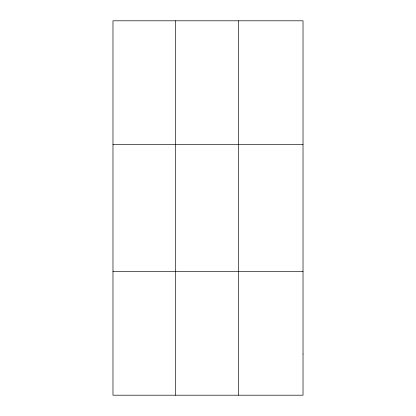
<?xml version="1.0" encoding="UTF-8"?>
<svg xmlns="http://www.w3.org/2000/svg" width="416" height="416" viewBox="0 0 416 416"><rect width="100%" height="100%" fill="white"/><g stroke="black" fill="none" stroke-linecap="round" stroke-linejoin="round"><path stroke-width="0.62" d="M175.692 395.2L175.692 20.8M238.41 395.2L238.41 20.8M112.975 144.352L303.025 144.352M112.975 271.648L303.025 271.648M303.025 354.016L303.025 395.2L112.975 395.2L112.975 20.8L303.025 20.8L303.025 354.016"/></g></svg>
